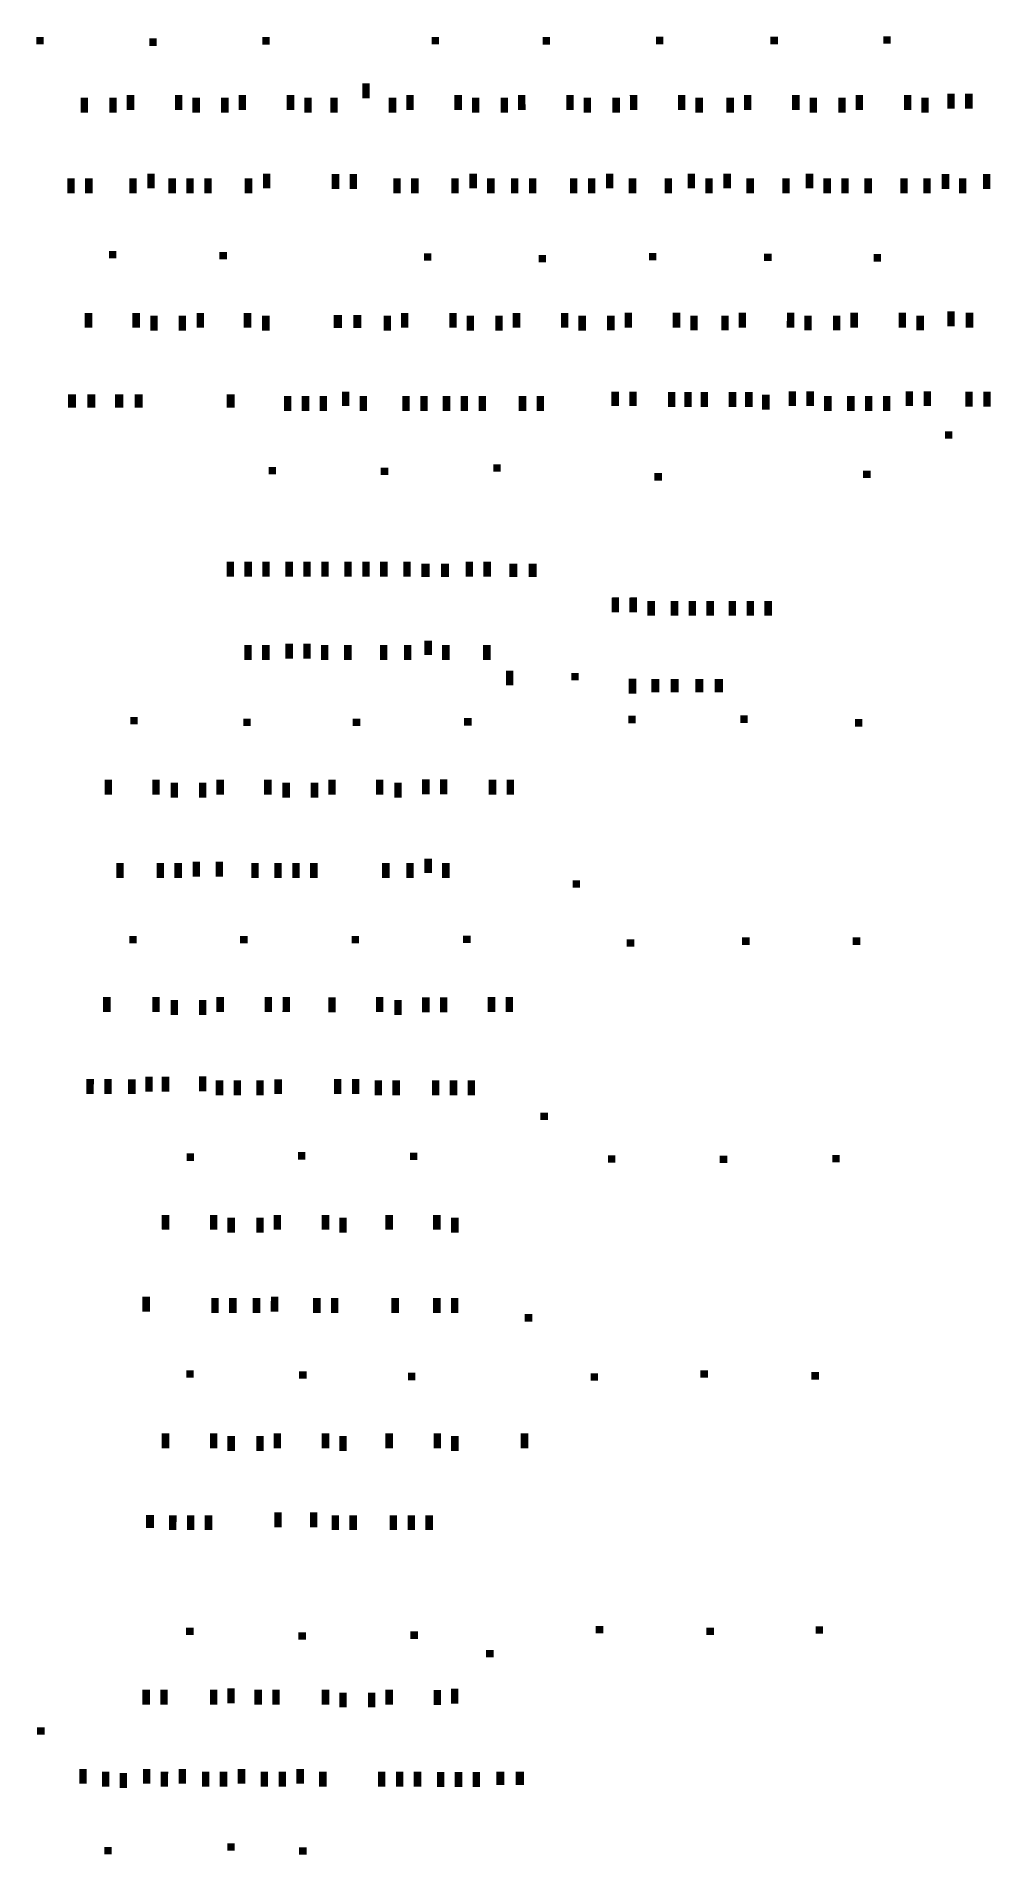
# Model space of a CAD drawing. Extents: x -264757 to 1033689, y 4049843 to 4347093.
# Drawn here: x 905649 to 1033689, y 4069739 to 4313619 of the extents above.
import ezdxf

# ---------------------------------------------------------------- set-up
doc = ezdxf.new("R2010")
doc.units = 0
doc.header["$LTSCALE"] = 1000
doc.header["$MEASUREMENT"] = 0
doc.layers.add('h_mark', color=1, linetype='Continuous')

msp = doc.modelspace()

# ---------------------------------------------------------------- linework, layer by layer
at = {"layer": 'h_mark'}
for points in [[(905649.2, 4313539), (906649.2, 4313539), (905649.2, 4312539), (906649.2, 4312539)], [(920812.6, 4313342.4), (921812.6, 4313342.4), (920812.6, 4312342.4), (921812.6, 4312342.4)], [(935952.8, 4313516.7), (936952.8, 4313516.7), (935952.8, 4312516.7), (936952.8, 4312516.7)], [(958684.3, 4313543.8), (959684.3, 4313543.8), (958684.3, 4312543.8), (959684.3, 4312543.8)], [(973564.8, 4313514.6), (974564.8, 4313514.6), (973564.8, 4312514.6), (974564.8, 4312514.6)], [(988793.1, 4313562.6), (989793.1, 4313562.6), (988793.1, 4312562.6), (989793.1, 4312562.6)], [(1004143.6, 4313562.6), (1005143.6, 4313562.6), (1004143.6, 4312562.6), (1005143.6, 4312562.6)], [(1019268.3, 4313619), (1020268.3, 4313619), (1019268.3, 4312619), (1020268.3, 4312619)], [(915374.1, 4284848.2), (916374.1, 4284848.2), (915374.1, 4283848.2), (916374.1, 4283848.2)], [(930206.6, 4284706.3), (931206.6, 4284706.3), (930206.6, 4283706.3), (931206.6, 4283706.3)], [(957641.4, 4284524.8), (958641.4, 4284524.8), (957641.4, 4283524.8), (958641.4, 4283524.8)], [(973024.7, 4284297), (974024.7, 4284297), (973024.7, 4283297), (974024.7, 4283297)], [(987846.2, 4284582.1), (988846.2, 4284582.1), (987846.2, 4283582.1), (988846.2, 4283582.1)], [(1003298.9, 4284470.8), (1004298.9, 4284470.8), (1003298.9, 4283470.8), (1004298.9, 4283470.8)], [(1017998.4, 4284413.8), (1018998.4, 4284413.8), (1017998.4, 4283413.8), (1018998.4, 4283413.8)], [(1027552.3, 4260650.3), (1028552.3, 4260650.3), (1027552.3, 4259650.3), (1028552.3, 4259650.3)], [(936807.2, 4255877.3), (937807.2, 4255877.3), (936807.2, 4254877.3), (937807.2, 4254877.3)], [(951865.8, 4255764.3), (952865.8, 4255764.3), (951865.8, 4254764.3), (952865.8, 4254764.3)], [(966958, 4256215.9), (967958, 4256215.9), (966958, 4255215.9), (967958, 4255215.9)], [(988578.6, 4255043.3), (989578.6, 4255043.3), (988578.6, 4254043.3), (989578.6, 4254043.3)], [(918261.6, 4222331), (919261.6, 4222331), (918261.6, 4221331), (919261.6, 4221331)], [(933421.6, 4222112.5), (934421.6, 4222112.5), (933421.6, 4221112.5), (934421.6, 4221112.5)], [(948107.9, 4222112.5), (949107.9, 4222112.5), (948107.9, 4221112.5), (949107.9, 4221112.5)], [(963049.3, 4222185.3), (964049.3, 4222185.3), (963049.3, 4221185.3), (964049.3, 4221185.3)], [(918104.1, 4192962.5), (919104.1, 4192962.5), (918104.1, 4191962.5), (919104.1, 4191962.5)], [(932980.5, 4192961.7), (933980.5, 4192961.7), (932980.5, 4191961.7), (933980.5, 4191961.7)], [(947957.5, 4192975.2), (948957.5, 4192975.2), (947957.5, 4191975.2), (948957.5, 4191975.2)], [(962905.4, 4193004.1), (963905.4, 4193004.1), (962905.4, 4192004.1), (963905.4, 4192004.1)], [(925806, 4163787.1), (926806, 4163787.1), (925806, 4162787.1), (926806, 4162787.1)], [(940758.7, 4163961.2), (941758.7, 4163961.2), (940758.7, 4162961.2), (941758.7, 4162961.2)], [(955778.1, 4163903.4), (956778.1, 4163903.4), (955778.1, 4162903.4), (956778.1, 4162903.4)], [(925761.4, 4134700.8), (926761.4, 4134700.8), (925761.4, 4133700.8), (926761.4, 4133700.8)], [(940908.1, 4134570), (941908.1, 4134570), (940908.1, 4133570), (941908.1, 4133570)], [(955513.8, 4134362.9), (956513.8, 4134362.9), (955513.8, 4133362.9), (956513.8, 4133362.9)], [(925744.1, 4100195.4), (926744.1, 4100195.4), (925744.1, 4099195.4), (926744.1, 4099195.4)], [(955840, 4099678), (956840, 4099678), (955840, 4098678), (956840, 4098678)], [(940811.1, 4099573.2), (941811.1, 4099573.2), (940811.1, 4098573.2), (941811.1, 4098573.2)]]:
    msp.add_solid(points, dxfattribs=at)
at = {"layer": 'h_mark', "color": 5}
for points in [[(949377.3, 4307327.3), (950377.3, 4307328.5), (949379.8, 4305327.3), (950379.8, 4305328.5)], [(912585.2, 4305375), (911585.2, 4305375), (912585.2, 4303375), (911585.2, 4303375)], [(915436.2, 4305375), (916436.2, 4305375), (915436.2, 4303375), (916436.2, 4303375)], [(917776.8, 4305749.9), (918776.8, 4305751.2), (917779.2, 4303749.9), (918779.2, 4303751.2)], [(925244.1, 4305749.9), (924244.1, 4305751.2), (925241.6, 4303749.9), (924241.6, 4303751.2)], [(927584.7, 4305375), (926584.7, 4305375), (927584.7, 4303375), (926584.7, 4303375)], [(930436.2, 4305375), (931436.2, 4305375), (930436.2, 4303375), (931436.2, 4303375)], [(932776.8, 4305749.9), (933776.8, 4305751.2), (932779.2, 4303749.9), (933779.2, 4303751.2)], [(940244.1, 4305749.9), (939244.1, 4305751.2), (940241.6, 4303749.9), (939241.6, 4303751.2)], [(942584.7, 4305375), (941584.7, 4305375), (942584.7, 4303375), (941584.7, 4303375)], [(946085.2, 4305375), (945085.2, 4305375), (946085.2, 4303375), (945085.2, 4303375)], [(952936.9, 4305379.6), (953936.9, 4305379.6), (952936.9, 4303379.6), (953936.9, 4303379.6)], [(955277.5, 4305754.5), (956277.5, 4305755.8), (955280, 4303754.5), (956280, 4303755.8)], [(962744.8, 4305754.5), (961744.8, 4305755.8), (962742.4, 4303754.5), (961742.4, 4303755.8)], [(965085.4, 4305379.6), (964085.4, 4305379.6), (965085.4, 4303379.6), (964085.4, 4303379.6)], [(967936.9, 4305379.6), (968936.9, 4305379.6), (967936.9, 4303379.6), (968936.9, 4303379.6)], [(970277.5, 4305754.5), (971277.5, 4305755.8), (970280, 4303754.5), (971280, 4303755.8)], [(977744.8, 4305754.5), (976744.8, 4305755.8), (977742.4, 4303754.5), (976742.4, 4303755.8)], [(980085.4, 4305379.6), (979085.4, 4305379.6), (980085.4, 4303379.6), (979085.4, 4303379.6)], [(982936.9, 4305379.6), (983936.9, 4305379.6), (982936.9, 4303379.6), (983936.9, 4303379.6)], [(985277.5, 4305754.5), (986277.5, 4305755.8), (985280, 4303754.5), (986280, 4303755.8)], [(992744.8, 4305754.5), (991744.8, 4305755.8), (992742.4, 4303754.5), (991742.4, 4303755.8)], [(995085.4, 4305379.6), (994085.4, 4305379.6), (995085.4, 4303379.6), (994085.4, 4303379.6)], [(998236.9, 4305379.6), (999236.9, 4305379.6), (998236.9, 4303379.6), (999236.9, 4303379.6)], [(1000577.5, 4305754.5), (1001577.5, 4305755.8), (1000580, 4303754.5), (1001580, 4303755.8)], [(1008044.8, 4305754.5), (1007044.8, 4305755.8), (1008042.3, 4303754.5), (1007042.3, 4303755.8)], [(1010385.4, 4305379.6), (1009385.4, 4305379.6), (1010385.4, 4303379.6), (1009385.4, 4303379.6)], [(1013236.9, 4305379.6), (1014236.9, 4305379.6), (1013236.9, 4303379.6), (1014236.9, 4303379.6)], [(1015577.5, 4305754.5), (1016577.5, 4305755.8), (1015580, 4303754.5), (1016580, 4303755.8)], [(1023044.8, 4305754.5), (1022044.8, 4305755.8), (1023042.3, 4303754.5), (1022042.3, 4303755.8)], [(1025385.4, 4305379.6), (1024385.4, 4305379.6), (1025385.4, 4303379.6), (1024385.4, 4303379.6)], [(1027859.4, 4303942.1, 0), (1028859.4, 4303942.1, 0), (1027859.4, 4305942.1, 0), (1028859.4, 4305942.1, 0)], [(1030256.1, 4303942.1, 0), (1031256.1, 4303942.1, 0), (1030256.1, 4305942.1, 0), (1031256.1, 4305942.1, 0)], [(921536.9, 4293252.8), (920536.9, 4293252.8), (921536.9, 4295185.8), (920536.9, 4295185.8)], [(937043.6, 4293252.8, 0), (936043.6, 4293252.8, 0), (937043.6, 4295185.8, 0), (936043.6, 4295185.8, 0)], [(945292.4, 4293141, 0), (946292.4, 4293141, 0), (945292.4, 4295141, 0), (946292.4, 4295141, 0)], [(947692.4, 4293141), (948692.4, 4293141), (947692.4, 4295141), (948692.4, 4295141)], [(964754.8, 4293252.8, 0), (963754.8, 4293252.8, 0), (964754.8, 4295185.8, 0), (963754.8, 4295185.8, 0)], [(983084.8, 4293252.8), (982084.8, 4293252.8), (983084.8, 4295185.8), (982084.8, 4295185.8)], [(994034.9, 4293252.8, 0), (993034.9, 4293252.8, 0), (994034.8, 4295185.8, 0), (993034.8, 4295185.8, 0)], [(998834.9, 4293252.8, 0), (997834.9, 4293252.8, 0), (998834.8, 4295185.8, 0), (997834.8, 4295185.8, 0)], [(1009884.8, 4293252.8, 0), (1008884.8, 4293252.8, 0), (1009884.8, 4295185.8, 0), (1008884.8, 4295185.8, 0)], [(1027127.1, 4293145.6, 0), (1028127.1, 4293145.6, 0), (1027127.2, 4295145.6, 0), (1028127.2, 4295145.6, 0)], [(1032658.1, 4293145.6), (1033658.1, 4293145.6), (1032658.1, 4295145.6), (1033658.1, 4295145.6)], [(909792.5, 4294577.1, 0), (910792.5, 4294577.1, 0), (909792.5, 4292577.1, 0), (910792.5, 4292577.1, 0)], [(912192.5, 4294577.1, 0), (913192.5, 4294577.1, 0), (912192.5, 4292577.1, 0), (913192.5, 4292577.1, 0)], [(918107.4, 4294577.1, 0), (919107.4, 4294577.1, 0), (918107.4, 4292577.1, 0), (919107.4, 4292577.1, 0)], [(923373.4, 4294578.2, 0), (924373.4, 4294578.2, 0), (923373.4, 4292578.2, 0), (924373.4, 4292578.2, 0)], [(925773.4, 4294578.2, 0), (926773.4, 4294578.2, 0), (925773.4, 4292578.2, 0), (926773.4, 4292578.2, 0)], [(928173.4, 4294578.2, 0), (929173.4, 4294578.2, 0), (928173.4, 4292578.2, 0), (929173.4, 4292578.2, 0)], [(933614.2, 4294577.1, 0), (934614.2, 4294577.1, 0), (933614.2, 4292577.1, 0), (934614.2, 4292577.1, 0)], [(953528.4, 4294578.2, 0), (954528.4, 4294578.2, 0), (953528.4, 4292578.2, 0), (954528.4, 4292578.2, 0)], [(955928.4, 4294578.2, 0), (956928.4, 4294578.2, 0), (955928.4, 4292578.2, 0), (956928.4, 4292578.2, 0)], [(961325.3, 4294577.1, 0), (962325.3, 4294577.1, 0), (961325.3, 4292577.1, 0), (962325.3, 4292577.1, 0)], [(966125.3, 4294577.1, 0), (967125.3, 4294577.1, 0), (966125.3, 4292577.1, 0), (967125.3, 4292577.1, 0)], [(969330.4, 4294578.2, 0), (970330.4, 4294578.2, 0), (969330.4, 4292578.2, 0), (970330.4, 4292578.2, 0)], [(971730.4, 4294578.2, 0), (972730.4, 4294578.2, 0), (971730.4, 4292578.2, 0), (972730.4, 4292578.2, 0)], [(977255.4, 4294578.2, 0), (978255.4, 4294578.2, 0), (977255.4, 4292578.2, 0), (978255.4, 4292578.2, 0)], [(979655.4, 4294578.2, 0), (980655.4, 4294578.2, 0), (979655.4, 4292578.2, 0), (980655.4, 4292578.2, 0)], [(985130.4, 4294578.2, 0), (986130.4, 4294578.2, 0), (985130.4, 4292578.2, 0), (986130.4, 4292578.2, 0)], [(989930.4, 4294578.2, 0), (990930.4, 4294578.2, 0), (989930.4, 4292578.2, 0), (990930.4, 4292578.2, 0)], [(995405.4, 4294577.1, 0), (996405.4, 4294577.1, 0), (995405.4, 4292577.1, 0), (996405.4, 4292577.1, 0)], [(1000930.4, 4294578.2, 0), (1001930.4, 4294578.2, 0), (1000930.4, 4292578.2, 0), (1001930.4, 4292578.2, 0)], [(1005730.4, 4294578.2, 0), (1006730.4, 4294578.2, 0), (1005730.4, 4292578.2, 0), (1006730.4, 4292578.2, 0)], [(1011255.4, 4294578.2, 0), (1012255.4, 4294578.2, 0), (1011255.4, 4292578.2, 0), (1012255.4, 4292578.2, 0)], [(1013655.4, 4294578.2, 0), (1014655.4, 4294578.2, 0), (1013655.4, 4292578.2, 0), (1014655.4, 4292578.2, 0)], [(1016755.4, 4294578.2, 0), (1017755.4, 4294578.2, 0), (1016755.4, 4292578.2, 0), (1017755.4, 4292578.2, 0)], [(1021555.4, 4294578.2, 0), (1022555.4, 4294578.2, 0), (1021555.4, 4292578.2, 0), (1022555.4, 4292578.2, 0)], [(1024646.4, 4294582.8, 0), (1025646.4, 4294582.8, 0), (1024646.4, 4292582.8, 0), (1025646.4, 4292582.8, 0)], [(1029446.4, 4294582.8, 0), (1030446.4, 4294582.8, 0), (1029446.4, 4292582.8, 0), (1030446.4, 4292582.8, 0)], [(913145.8, 4276532.5), (912145.8, 4276533.8), (913143.3, 4274532.5), (912143.3, 4274533.8)], [(919547.5, 4276532.5), (918547.5, 4276533.8), (919545, 4274532.5), (918545, 4274533.8)], [(920939.4, 4276157.6), (921939.4, 4276157.7), (920939.5, 4274157.6), (921939.5, 4274157.7)], [(924737.7, 4276157.6), (925737.7, 4276157.7), (924737.8, 4274157.6), (925737.8, 4274157.7)], [(928145.8, 4276532.5), (927145.8, 4276533.8), (928143.3, 4274532.5), (927143.3, 4274533.8)], [(933478.4, 4276532.5), (934478.4, 4276533.8), (933480.9, 4274532.5), (934480.9, 4274533.8)], [(935937.9, 4276157.6), (936937.9, 4276157.6), (935937.9, 4274157.6), (936937.9, 4274157.6)], [(945559.8, 4274496.3, 0), (946641.3, 4274496.3, 0), (945559.8, 4276263, 0), (946641.3, 4276263, 0)], [(948159.8, 4274496.3, 0), (949241.3, 4274496.3, 0), (948159.8, 4276263, 0), (949241.3, 4276263, 0)], [(952236.1, 4276158.7), (953236.1, 4276158.7), (952236.1, 4274158.7), (953236.1, 4274158.7)], [(954576.7, 4276533.7), (955576.7, 4276534.9), (954579.2, 4274533.7), (955579.2, 4274534.9)], [(962044.1, 4276533.7), (961044.1, 4276534.9), (962041.6, 4274533.7), (961041.6, 4274534.9)], [(964384.7, 4276158.7), (963384.7, 4276158.8), (964384.6, 4274158.7), (963384.6, 4274158.8)], [(967236.1, 4276158.7), (968236.1, 4276158.8), (967236.1, 4274158.7), (968236.1, 4274158.8)], [(969576.7, 4276533.7), (970576.7, 4276534.9), (969579.2, 4274533.7), (970579.2, 4274534.9)], [(977044.1, 4276533.7), (976044.1, 4276534.9), (977041.6, 4274533.7), (976041.6, 4274534.9)], [(979384.7, 4276158.7), (978384.7, 4276158.8), (979384.6, 4274158.7), (978384.6, 4274158.8)], [(982236.1, 4276175), (983236.1, 4276175), (982236.1, 4274175), (983236.1, 4274175)], [(984576.7, 4276549.9), (985576.7, 4276551.2), (984579.2, 4274549.9), (985579.2, 4274551.2)], [(992044.1, 4276549.9), (991044.1, 4276551.2), (992041.6, 4274549.9), (991041.6, 4274551.2)], [(994384.7, 4276175), (993384.7, 4276175), (994384.6, 4274175), (993384.6, 4274175)], [(997536.1, 4276175), (998536.1, 4276175), (997536.1, 4274175), (998536.1, 4274175)], [(999876.7, 4276549.9), (1000876.7, 4276551.2), (999879.2, 4274549.9), (1000879.2, 4274551.2)], [(1007344.1, 4276549.9), (1006344.1, 4276551.2), (1007341.6, 4274549.9), (1006341.6, 4274551.2)], [(1009684.7, 4276175), (1008684.7, 4276175), (1009684.6, 4274175), (1008684.6, 4274175)], [(1012536.1, 4276175), (1013536.1, 4276175), (1012536.1, 4274175), (1013536.1, 4274175)], [(1014876.7, 4276549.9), (1015876.7, 4276551.2), (1014879.2, 4274549.9), (1015879.2, 4274551.2)], [(1022343, 4276549.9), (1021343, 4276551.2), (1022340.5, 4274549.9), (1021340.5, 4274551.2)], [(1023734.9, 4276175), (1024734.9, 4276175), (1023734.9, 4274175), (1024734.9, 4274175)], [(1027859.4, 4274737.9), (1028859.4, 4274737.9), (1027859.4, 4276737.9), (1028859.4, 4276737.9)], [(1031348.2, 4276549.9), (1030348.2, 4276551.2), (1031345.7, 4274549.9), (1030345.7, 4274551.2)], [(909888.4, 4265587.1, 0), (910969.9, 4265587.1, 0), (909888.4, 4263820.4, 0), (910969.9, 4263820.4, 0)], [(912488.4, 4265587.1, 0), (913569.9, 4265587.1, 0), (912488.4, 4263820.4, 0), (913569.9, 4263820.4, 0)], [(916222.6, 4265587.1, 0), (917304.1, 4265587.1, 0), (916222.6, 4263820.4, 0), (917304.1, 4263820.4, 0)], [(918822.6, 4265587.1, 0), (919904.1, 4265587.1, 0), (918822.6, 4263820.4, 0), (919904.1, 4263820.4, 0)], [(931162.4, 4265587.1, 0), (932243.8, 4265587.1, 0), (931162.4, 4263820.4, 0), (932243.8, 4263820.4, 0)], [(947659.9, 4264037.7), (946659.9, 4264037.7), (947659.9, 4265970.6), (946659.9, 4265970.6)], [(983809.8, 4264037.7, 0), (982809.8, 4264037.7, 0), (983809.8, 4265970.6, 0), (982809.8, 4265970.6, 0)], [(986209.8, 4264037.7, 0), (985209.8, 4264037.7, 0), (986209.8, 4265970.6, 0), (985209.8, 4265970.6, 0)], [(990383.9, 4263898.4), (991383.9, 4263898.4), (990383.9, 4265898.4), (991383.9, 4265898.4)], [(992583.9, 4263898.4), (993583.9, 4263898.4), (992583.9, 4265898.4), (993583.9, 4265898.4)], [(994783.9, 4263898.4), (995783.9, 4263898.4), (994783.9, 4265898.4), (995783.9, 4265898.4)], [(998548.8, 4263898.4, 0), (999548.8, 4263898.4, 0), (998548.8, 4265898.4, 0), (999548.8, 4265898.4, 0)], [(1000748.8, 4263898.4, 0), (1001748.8, 4263898.4, 0), (1000748.8, 4265898.4, 0), (1001748.8, 4265898.4, 0)], [(1003026.9, 4263566.1, 0), (1004026.9, 4263564.9, 0), (1003029.4, 4265566.1, 0), (1004029.4, 4265564.8, 0)], [(1007568.3, 4264053.9), (1006568.3, 4264053.9), (1007568.3, 4265986.9), (1006568.3, 4265986.9)], [(1009968.3, 4264053.9), (1008968.3, 4264053.9), (1009968.3, 4265986.9), (1008968.3, 4265986.9)], [(1023283.9, 4264053.9, 0), (1022283.9, 4264053.9, 0), (1023283.9, 4265986.9, 0), (1022283.9, 4265986.9, 0)], [(1025684.2, 4264053.9), (1024684.2, 4264053.9), (1025684.2, 4265986.9), (1024684.2, 4265986.9)], [(1031288.8, 4263941, 0), (1030288.8, 4263941, 0), (1031288.8, 4265941, 0), (1030288.8, 4265941, 0)], [(1033688.8, 4263941, 0), (1032688.8, 4263941, 0), (1033688.8, 4265941, 0), (1032688.8, 4265941, 0)], [(938855.4, 4265361.9, 0), (939855.4, 4265361.9, 0), (938855.4, 4263361.9, 0), (939855.4, 4263361.9, 0)], [(941255.4, 4265361.9, 0), (942255.4, 4265361.9, 0), (941255.4, 4263361.9, 0), (942255.4, 4263361.9, 0)], [(943655.4, 4265361.9, 0), (944655.4, 4265361.9, 0), (943655.4, 4263361.9, 0), (944655.4, 4263361.9, 0)], [(949030.4, 4265361.9), (950030.4, 4265361.9), (949030.4, 4263361.9), (950030.4, 4263361.9)], [(954755.7, 4265378.2, 0), (955755.7, 4265378.2, 0), (954755.7, 4263378.2, 0), (955755.7, 4263378.2, 0)], [(957155.7, 4265378.2, 0), (958155.7, 4265378.2, 0), (957155.7, 4263378.2, 0), (958155.7, 4263378.2, 0)], [(960182.4, 4265361.9, 0), (961182.4, 4265361.9, 0), (960182.4, 4263361.9, 0), (961182.4, 4263361.9, 0)], [(962582.4, 4265361.9, 0), (963582.4, 4265361.9, 0), (962582.4, 4263361.9, 0), (963582.4, 4263361.9, 0)], [(964982.4, 4265361.9, 0), (965982.4, 4265361.9, 0), (964982.4, 4263361.9, 0), (965982.4, 4263361.9, 0)], [(970374.4, 4265361.9, 0), (971374.4, 4265361.9, 0), (970374.4, 4263361.9, 0), (971374.4, 4263361.9, 0)], [(972774.4, 4265361.9, 0), (973774.4, 4265361.9, 0), (972774.4, 4263361.9, 0), (973774.4, 4263361.9, 0)], [(1011338.8, 4265378.2, 0), (1012338.8, 4265378.2, 0), (1011338.8, 4263378.2, 0), (1012338.8, 4263378.2, 0)], [(1014425.6, 4265378.2, 0), (1015425.6, 4265378.2, 0), (1014425.6, 4263378.2, 0), (1015425.6, 4263378.2, 0)], [(1016825.6, 4265378.2, 0), (1017825.6, 4265378.2, 0), (1016825.6, 4263378.2, 0), (1017825.6, 4263378.2, 0)], [(1019225.6, 4265378.2, 0), (1020225.6, 4265378.2, 0), (1019225.6, 4263378.2, 0), (1020225.6, 4263378.2, 0)], [(931166.7, 4243150.4, 0), (932166.7, 4243151.6, 0), (931169.2, 4241150.4, 0), (932169.2, 4241151.6, 0)], [(933566.7, 4243150.4), (934566.7, 4243151.6), (933569.2, 4241150.4), (934569.2, 4241151.6)], [(935966.7, 4243150.4), (936966.7, 4243151.6), (935969.2, 4241150.4), (936969.2, 4241151.6)], [(939066.7, 4243150.4, 0), (940066.7, 4243151.6, 0), (939069.2, 4241150.4, 0), (940069.2, 4241151.6, 0)], [(941466.7, 4243150.4), (942466.7, 4243151.6), (941469.2, 4241150.4), (942469.2, 4241151.6)], [(943866.7, 4243150.4), (944866.7, 4243151.6), (943869.2, 4241150.4), (944869.2, 4241151.6)], [(946966.7, 4243150.4, 0), (947966.7, 4243151.6, 0), (946969.2, 4241150.4, 0), (947969.2, 4241151.6, 0)], [(949366.7, 4243150.4), (950366.7, 4243151.6), (949369.2, 4241150.4), (950369.2, 4241151.6)], [(951766.7, 4243150.4), (952766.7, 4243151.6), (951769.2, 4241150.4), (952769.2, 4241151.6)], [(954884.3, 4243150.4, 0), (955884.3, 4243151.6, 0), (954886.8, 4241150.4, 0), (955886.8, 4241151.6, 0)], [(957320, 4241113.2, 0), (958401.5, 4241113.2, 0), (957320, 4242879.8, 0), (958401.5, 4242879.8, 0)], [(959920, 4241113.2, 0), (961001.5, 4241113.2, 0), (959920, 4242879.8, 0), (961001.5, 4242879.8, 0)], [(963233.5, 4243150.4), (964233.5, 4243151.6), (963236, 4241150.4), (964236, 4241151.6)], [(965633.5, 4243150.4), (966633.5, 4243151.6), (965636, 4241150.4), (966636, 4241151.6)], [(969102.4, 4241113.2, 0), (970183.9, 4241113.2, 0), (969102.4, 4242879.8, 0), (970183.9, 4242879.8, 0)], [(971702.4, 4241113.2, 0), (972783.9, 4241113.2, 0), (971702.4, 4242879.8, 0), (972783.9, 4242879.8, 0)], [(982826.7, 4238355.2, 0), (983826.7, 4238356.5, 0), (982829.1, 4236355.2, 0), (983829.1, 4236356.5, 0)], [(985226.7, 4238355.2, 0), (986226.7, 4238356.5, 0), (985229.1, 4236355.2, 0), (986229.1, 4236356.5, 0)], [(988634.6, 4237867.4, 0), (987634.6, 4237867.4, 0), (988634.6, 4235934.5, 0), (987634.6, 4235934.5, 0)], [(991763.6, 4237867.2), (990763.6, 4237867.2), (991763.6, 4235934.2), (990763.6, 4235934.3)], [(994163.6, 4237867.2), (993163.6, 4237867.2), (994163.6, 4235934.2), (993163.6, 4235934.3)], [(996563.6, 4237867.2, 0), (995563.6, 4237867.2, 0), (996563.6, 4235934.2, 0), (995563.6, 4235934.3, 0)], [(999535.1, 4237867.4, 0), (998535.1, 4237867.4, 0), (999535.1, 4235934.5, 0), (998535.1, 4235934.5, 0)], [(1001935.1, 4237867.4, 0), (1000935.1, 4237867.4, 0), (1001935.1, 4235934.5, 0), (1000935.1, 4235934.5, 0)], [(1004335.1, 4237867.4, 0), (1003335.1, 4237867.4, 0), (1004335.1, 4235934.5, 0), (1003335.1, 4235934.5, 0)], [(933545.4, 4231978.6, 0), (934545.4, 4231978.6, 0), (933545.4, 4229978.6, 0), (934545.4, 4229978.6, 0)], [(935945.4, 4231978.6, 0), (936945.4, 4231978.6, 0), (935945.4, 4229978.6, 0), (936945.4, 4229978.6, 0)], [(939066.7, 4230166.5, 0), (940066.7, 4230165.3, 0), (939069.2, 4232166.5, 0), (940069.2, 4232165.3, 0)], [(941466.7, 4230166.5, 0), (942466.7, 4230165.3, 0), (941469.2, 4232166.5, 0), (942469.2, 4232165.3, 0)], [(943845.4, 4231978.6, 0), (944845.4, 4231978.6, 0), (943845.4, 4229978.6, 0), (944845.4, 4229978.6, 0)], [(946945.4, 4231978.6, 0), (947945.4, 4231978.6, 0), (946945.4, 4229978.6, 0), (947945.4, 4229978.6, 0)], [(951745.4, 4231978.6, 0), (952745.4, 4231978.6, 0), (951745.4, 4229978.6, 0), (952745.4, 4229978.6, 0)], [(954975.8, 4231978.6, 0), (955975.8, 4231978.6, 0), (954975.8, 4229978.6, 0), (955975.8, 4229978.6, 0)], [(958717.6, 4230654.4, 0), (957717.6, 4230654.4, 0), (958717.6, 4232587.3, 0), (957717.6, 4232587.3, 0)], [(960088.1, 4231978.6, 0), (961088.1, 4231978.6, 0), (960088.1, 4229978.6, 0), (961088.1, 4229978.6, 0)], [(965588.1, 4231978.6, 0), (966588.1, 4231978.6, 0), (965588.1, 4229978.6, 0), (966588.1, 4229978.6, 0)], [(968651.7, 4226561.6), (969651.7, 4226560.3), (968654.1, 4228561.6), (969654.1, 4228560.3)], [(985133.5, 4225460.2), (986133.5, 4225460.2), (985133.6, 4227460.2), (986133.6, 4227460.2)], [(988167.7, 4227408.6, 0), (989249.2, 4227408.6, 0), (988167.7, 4225641.9, 0), (989249.2, 4225641.9, 0)], [(990767.7, 4227408.6, 0), (991849.2, 4227408.6, 0), (990767.7, 4225641.9, 0), (991849.2, 4225641.9, 0)], [(994077.7, 4227409, 0), (995159.2, 4227409, 0), (994077.7, 4225642.4, 0), (995159.2, 4225642.4, 0)], [(996677.7, 4227409, 0), (997759.2, 4227409, 0), (996677.7, 4225642.4, 0), (997759.2, 4225642.4, 0)], [(914809.9, 4213901.2, 0), (915809.9, 4213902.4, 0), (914812.4, 4211901.2, 0), (915812.4, 4211902.4, 0)], [(921209.8, 4213901.2), (922209.8, 4213902.4), (921212.3, 4211901.2), (922212.3, 4211902.4)], [(923669.3, 4213527, 0), (924669.3, 4213527, 0), (923669.3, 4211527, 0), (924669.3, 4211527, 0)], [(927469.4, 4213527, 0), (928469.4, 4213527, 0), (927469.4, 4211527, 0), (928469.4, 4211527, 0)], [(929809.9, 4213901.2), (930809.9, 4213902.4), (929812.4, 4211901.2), (930812.4, 4211902.4)], [(936209.8, 4213901.2, 0), (937209.8, 4213902.4, 0), (936212.3, 4211901.2, 0), (937212.3, 4211902.4, 0)], [(938669.3, 4213526.2, 0), (939669.3, 4213526.2, 0), (938669.3, 4211526.2, 0), (939669.3, 4211526.2, 0)], [(942469.4, 4213525.5, 0), (943469.4, 4213525.5, 0), (942469.4, 4211525.5, 0), (943469.4, 4211525.5, 0)], [(944809.9, 4213901.2), (945809.9, 4213902.4), (944812.4, 4211901.2), (945812.4, 4211902.4)], [(951209.9, 4213901.8, 0), (952209.9, 4213903.1, 0), (951212.4, 4211901.8, 0), (952212.4, 4211903.1, 0)], [(953669.3, 4213526.2, 0), (954669.3, 4213526.2, 0), (953669.3, 4211526.2, 0), (954669.3, 4211526.2, 0)], [(957409.8, 4213948.2, 0), (958409.8, 4213949.5, 0), (957412.3, 4211948.2, 0), (958412.3, 4211949.5, 0)], [(959809.8, 4213948.2), (960809.8, 4213949.5), (959812.3, 4211948.2), (960812.3, 4211949.5)], [(966351.2, 4213930.6, 0), (967351.2, 4213931.9, 0), (966353.7, 4211930.6, 0), (967353.7, 4211931.9, 0)], [(968751.2, 4213930.6, 0), (969751.2, 4213931.9, 0), (968753.7, 4211930.6, 0), (969753.7, 4211931.9, 0)], [(916370.9, 4202731.3, 0), (917370.9, 4202731.3, 0), (916370.9, 4200731.3, 0), (917370.9, 4200731.3, 0)], [(921778.8, 4202731.3, 0), (922778.8, 4202731.3, 0), (921778.8, 4200731.3, 0), (922778.8, 4200731.3, 0)], [(924178.8, 4202730.7, 0), (925178.8, 4202730.7, 0), (924178.8, 4200730.7, 0), (925178.8, 4200730.7, 0)], [(926600.1, 4200918, 0), (927600.1, 4200916.7, 0), (926602.6, 4202918, 0), (927602.6, 4202916.7, 0)], [(929700.1, 4200919.2, 0), (930700.1, 4200918, 0), (929702.6, 4202919.2, 0), (930702.6, 4202918, 0)], [(934478.8, 4202730, 0), (935478.8, 4202730, 0), (934478.8, 4200730, 0), (935478.8, 4200730, 0)], [(937578.8, 4202730, 0), (938578.8, 4202730, 0), (937578.8, 4200730, 0), (938578.8, 4200730, 0)], [(939978.8, 4202730, 0), (940978.8, 4202730, 0), (939978.8, 4200730, 0), (940978.8, 4200730, 0)], [(942378.8, 4202730, 0), (943378.8, 4202730, 0), (942378.8, 4200730, 0), (943378.8, 4200730, 0)], [(952045.8, 4202729.4, 0), (953045.8, 4202729.4, 0), (952045.8, 4200729.4, 0), (953045.8, 4200729.4, 0)], [(955288.1, 4202729.4, 0), (956288.1, 4202729.4, 0), (955288.1, 4200729.4, 0), (956288.1, 4200729.4, 0)], [(958717.6, 4201405.2, 0), (957717.6, 4201405.2, 0), (958717.6, 4203338.1, 0), (957717.6, 4203338.1, 0)], [(960088.1, 4202729.4, 0), (961088.1, 4202729.4, 0), (960088.1, 4200729.4, 0), (961088.1, 4200729.4, 0)], [(914610, 4184749.8), (915610, 4184751.1), (914612.5, 4182749.8), (915612.5, 4182751.1)], [(921209.9, 4184749.9, 0), (922209.9, 4184751.1, 0), (921212.4, 4182749.9, 0), (922212.4, 4182751.1, 0)], [(923669.4, 4184375.7), (924669.4, 4184375.7), (923669.4, 4182375.7), (924669.4, 4182375.7)], [(927469.1, 4184375.7, 0), (928469.1, 4184375.7, 0), (927469.1, 4182375.7, 0), (928469.1, 4182375.7, 0)], [(929809.7, 4184749.9), (930809.7, 4184751.1), (929812.2, 4182749.9), (930812.2, 4182751.1)], [(937277.5, 4184749.9), (936277.5, 4184751.1), (937275, 4182749.9), (936275, 4182751.1)], [(939677.5, 4184749.9, 0), (938677.5, 4184751.1, 0), (939675, 4182749.9, 0), (938675, 4182751.1, 0)], [(944809.3, 4184733.7), (945809.3, 4184735), (944811.8, 4182733.7), (945811.8, 4182735)], [(951209.6, 4184749.9), (952209.6, 4184751.1), (951212.1, 4182749.9), (952212.1, 4182751.1)], [(953669.1, 4184375.6, 0), (954669.1, 4184375.6, 0), (953669.1, 4182375.6, 0), (954669.1, 4182375.6, 0)], [(957409.7, 4184733.8), (958409.7, 4184735.1), (957412.2, 4182733.8), (958412.2, 4182735.1)], [(959809.7, 4184733.8), (960809.7, 4184735.1), (959812.2, 4182733.8), (960812.2, 4182735.1)], [(966209.3, 4184750.5), (967209.3, 4184751.8), (966211.8, 4182750.5), (967211.8, 4182751.8)], [(968609.3, 4184750.5), (969609.3, 4184751.8), (968611.8, 4182750.5), (969611.8, 4182751.8)], [(912359.8, 4171766), (913359.8, 4171764.7), (912362.3, 4173766), (913362.3, 4173764.7)], [(914759.8, 4171766, 0), (915759.8, 4171764.7, 0), (914762.3, 4173766, 0), (915762.3, 4173764.7, 0)], [(917953.3, 4171749.8, 0), (918953.3, 4171748.5, 0), (917955.8, 4173749.8, 0), (918955.8, 4173748.5, 0)], [(920275.2, 4172093.4), (921275.2, 4172093.4), (920275.2, 4174093.4), (921275.2, 4174093.4)], [(922475.2, 4172093.4), (923475.2, 4172093.4), (922475.2, 4174093.4), (923475.2, 4174093.4)], [(927458.8, 4172109.7), (928458.8, 4172109.7), (927458.8, 4174109.7), (928458.8, 4174109.7)], [(929715.3, 4173578.1, 0), (930715.3, 4173578.1, 0), (929715.3, 4171578.1, 0), (930715.3, 4171578.1, 0)], [(932115.3, 4173578.1, 0), (933115.3, 4173578.1, 0), (932115.3, 4171578.1, 0), (933115.3, 4171578.1, 0)], [(935165.3, 4173578.1, 0), (936165.3, 4173578.1, 0), (935165.3, 4171578.1, 0), (936165.3, 4171578.1, 0)], [(937593.2, 4171749.8, 0), (938593.2, 4171748.5, 0), (937595.6, 4173749.8, 0), (938595.6, 4173748.5, 0)], [(945586.7, 4171766.1), (946586.7, 4171764.9), (945589.1, 4173766.1), (946589.1, 4173764.9)], [(947986.7, 4171766.2, 0), (948986.7, 4171764.9, 0), (947989.1, 4173766.2, 0), (948989.1, 4173764.9, 0)], [(951031, 4173578.1, 0), (952031, 4173578.1, 0), (951031, 4171578.1, 0), (952031, 4171578.1, 0)], [(953431, 4173578.1, 0), (954431, 4173578.1, 0), (953431, 4171578.1, 0), (954431, 4171578.1, 0)], [(958715.3, 4173578.1, 0), (959715.3, 4173578.1, 0), (958715.3, 4171578.1, 0), (959715.3, 4171578.1, 0)], [(961115.3, 4173578.1, 0), (962115.3, 4173578.1, 0), (961115.3, 4171578.1, 0), (962115.3, 4171578.1, 0)], [(963515.3, 4173578.1, 0), (964515.3, 4173578.1, 0), (963515.3, 4171578.1, 0), (964515.3, 4171578.1, 0)], [(922482.7, 4155549.9), (923482.7, 4155551.2), (922485.2, 4153549.9), (923485.2, 4153551.2)], [(929950.2, 4155549.9), (928950.2, 4155551.2), (929947.7, 4153549.9), (928947.7, 4153551.2)], [(932290.8, 4155175, 0), (931290.8, 4155175, 0), (932290.8, 4153175, 0), (931290.8, 4153175, 0)], [(935149.5, 4155175.4, 0), (936149.5, 4155175.4, 0), (935149.5, 4153175.4, 0), (936149.5, 4153175.4, 0)], [(937490, 4155550.3), (938490, 4155551.6), (937492.5, 4153550.3), (938492.5, 4153551.6)], [(944950.2, 4155549.9), (943950.2, 4155551.2), (944947.7, 4153549.9), (943947.7, 4153551.2)], [(947290.8, 4155175, 0), (946290.8, 4155175, 0), (947290.8, 4153175, 0), (946290.8, 4153175, 0)], [(952490, 4155549.9), (953490, 4155551.2), (952492.5, 4153549.9), (953492.5, 4153551.2)], [(958882.6, 4155549.9), (959882.6, 4155551.2), (958885.1, 4153549.9), (959885.1, 4153551.2)], [(962290.6, 4155175, 0), (961290.6, 4155175, 0), (962290.6, 4153175, 0), (961290.6, 4153175, 0)], [(919882.8, 4142565.7, 0), (920882.8, 4142564.5, 0), (919885.2, 4144565.7, 0), (920885.2, 4144564.5, 0)], [(929106.4, 4144377.7, 0), (930106.4, 4144377.7, 0), (929106.4, 4142377.7, 0), (930106.4, 4142377.7, 0)], [(931506.4, 4144377.7), (932506.4, 4144377.7), (931506.4, 4142377.7), (932506.4, 4142377.7)], [(934680.3, 4144377.7, 0), (935680.3, 4144377.7, 0), (934680.3, 4142377.7, 0), (935680.3, 4142377.7, 0)], [(937108.2, 4142565.7, 0), (938108.2, 4142564.4, 0), (937110.6, 4144565.7, 0), (938110.6, 4144564.4, 0)], [(942780.3, 4144377.7, 0), (943780.3, 4144377.7, 0), (942780.3, 4142377.7, 0), (943780.3, 4142377.7, 0)], [(945180.3, 4144377.7, 0), (946180.3, 4144377.7, 0), (945180.3, 4142377.7, 0), (946180.3, 4142377.7, 0)], [(953285.6, 4144377.7), (954285.6, 4144377.7), (953285.6, 4142377.7), (954285.6, 4142377.7)], [(958887.7, 4144377.7), (959887.7, 4144377.7), (958887.7, 4142377.7), (959887.7, 4142377.7)], [(961287.7, 4144377.7, 0), (962287.7, 4144377.7, 0), (961287.7, 4142377.7, 0), (962287.7, 4142377.7, 0)], [(922482.6, 4126249.9), (923482.6, 4126251.2), (922485.1, 4124249.9), (923485.1, 4124251.2)], [(929950.3, 4126249.9), (928950.3, 4126251.2), (929947.8, 4124249.9), (928947.8, 4124251.2)], [(932290.8, 4125875, 0), (931290.8, 4125875, 0), (932290.8, 4123875, 0), (931290.8, 4123875, 0)], [(935142.1, 4125875, 0), (936142.1, 4125875, 0), (935142.1, 4123875, 0), (936142.1, 4123875, 0)], [(937482.6, 4126249.9), (938482.6, 4126251.2), (937485.1, 4124249.9), (938485.1, 4124251.2)], [(944950.3, 4126249.9), (943950.3, 4126251.2), (944947.8, 4124249.9), (943947.8, 4124251.2)], [(947290.8, 4125875, 0), (946290.8, 4125875, 0), (947290.8, 4123875, 0), (946290.8, 4123875, 0)], [(952482.6, 4126249.9), (953482.6, 4126251.2), (952485.1, 4124249.9), (953485.1, 4124251.2)], [(959950.3, 4126249.9), (958950.3, 4126251.2), (959947.8, 4124249.9), (958947.8, 4124251.2)], [(962290.8, 4125875, 0), (961290.8, 4125875, 0), (962290.8, 4123875, 0), (961290.8, 4123875, 0)], [(971650.2, 4126249.9), (970650.2, 4126251.2), (971647.7, 4124249.9), (970647.7, 4124251.2)], [(920339.1, 4115303.3, 0), (921420.5, 4115303.3, 0), (920339.1, 4113536.6, 0), (921420.5, 4113536.6, 0)], [(923451.7, 4113266.1, 0), (924451.7, 4113264.9, 0), (923454.1, 4115266.1, 0), (924454.1, 4115264.9, 0)], [(925851.7, 4113266.1), (926851.7, 4113264.9), (925854.1, 4115266.1), (926854.1, 4115264.9)], [(928251.7, 4113266.1), (929251.7, 4113264.9), (928254.1, 4115266.1), (929254.1, 4115264.9)], [(937566.1, 4113641, 0), (938566.1, 4113641, 0), (937566.1, 4115641, 0), (938566.1, 4115641, 0)], [(942366.1, 4113641), (943366.1, 4113641), (942366.1, 4115641), (943366.1, 4115641)], [(945261.1, 4113266.1, 0), (946261.1, 4113264.9, 0), (945263.6, 4115266.1, 0), (946263.6, 4115264.9, 0)], [(947661.1, 4113266.1, 0), (948661.1, 4113264.9, 0), (947663.6, 4115266.1, 0), (948663.6, 4115264.9, 0)], [(953056.4, 4113266.1, 0), (954056.4, 4113264.9, 0), (953058.9, 4115266.1, 0), (954058.9, 4115264.9, 0)], [(955456.4, 4113266.1, 0), (956456.4, 4113264.9, 0), (955458.9, 4115266.1, 0), (956458.9, 4115264.9, 0)], [(957856.4, 4113266.1, 0), (958856.4, 4113264.9, 0), (957858.9, 4115266.1, 0), (958858.9, 4115264.9, 0)], [(919882.6, 4091849.9), (920882.6, 4091851.2), (919885.1, 4089849.9), (920885.1, 4089851.2)], [(922282.6, 4091849.9, 0), (923282.6, 4091851.2, 0), (922285.1, 4089849.9, 0), (923285.1, 4089851.2, 0)], [(929950.7, 4091849.9), (928950.7, 4091851.2), (929948.2, 4089849.9), (928948.2, 4089851.2)], [(931261.9, 4090037.9), (932261.9, 4090037.9), (931261.9, 4092037.9), (932261.9, 4092037.9)], [(934913.7, 4091849.9), (935913.7, 4091851.2), (934916.2, 4089849.9), (935916.2, 4089851.2)], [(937313.7, 4091849.9), (938313.7, 4091851.2), (937316.2, 4089849.9), (938316.2, 4089851.2)], [(944950.7, 4091849.9), (943950.7, 4091851.2), (944948.2, 4089849.9), (943948.2, 4089851.2)], [(947291.3, 4091475, 0), (946291.3, 4091475, 0), (947291.3, 4089475, 0), (946291.3, 4089475, 0)], [(950141.5, 4091475, 0), (951141.5, 4091475, 0), (950141.5, 4089475, 0), (951141.5, 4089475, 0)], [(952482, 4091849.9), (953482, 4091851.2), (952484.5, 4089849.9), (953484.5, 4089851.2)], [(959950.1, 4091799.9, 0), (958950.1, 4091801.2, 0), (959947.6, 4089799.9, 0), (958947.6, 4089801.2, 0)], [(961261.3, 4089987.9, 0), (962261.3, 4089987.9, 0), (961261.3, 4091987.9, 0), (962261.3, 4091987.9, 0)], [(912401.2, 4079241.5), (911401.2, 4079241.5), (912401.2, 4081241.5), (911401.2, 4081241.5)], [(914448, 4078866.6, 0), (915448, 4078865.3, 0), (914450.4, 4080866.6, 0), (915450.4, 4080865.3, 0)], [(916826.6, 4080678.6, 0), (917826.6, 4080678.6, 0), (916826.6, 4078678.6, 0), (917826.6, 4078678.6, 0)], [(920940.8, 4079241.5, 0), (919940.8, 4079241.5, 0), (920940.8, 4081241.5, 0), (919940.8, 4081241.5, 0)], [(922332.7, 4078866.6, 0), (923332.7, 4078865.3, 0), (922335.2, 4080866.6, 0), (923335.2, 4080865.3, 0)], [(925740.8, 4079241.5, 0), (924740.8, 4079241.5, 0), (925740.8, 4081241.5, 0), (924740.8, 4081241.5, 0)], [(927861.9, 4078866.6, 0), (928861.9, 4078865.3, 0), (927864.4, 4080866.6, 0), (928864.4, 4080865.3, 0)], [(930261.9, 4078866.6, 0), (931261.9, 4078865.3, 0), (930264.4, 4080866.6, 0), (931264.4, 4080865.3, 0)], [(933669.9, 4079241.5), (932669.9, 4079241.5), (933669.9, 4081241.5), (932669.9, 4081241.5)], [(935743.1, 4078866.5, 0), (936743.1, 4078865.3, 0), (935745.6, 4080866.5, 0), (936745.6, 4080865.3, 0)], [(938143.1, 4078866.5, 0), (939143.1, 4078865.3, 0), (938145.6, 4080866.5, 0), (939145.6, 4080865.3, 0)], [(941551.1, 4079241.5), (940551.1, 4079241.5), (941551.1, 4081241.5), (940551.1, 4081241.5)], [(943582.7, 4078866.6, 0), (944582.7, 4078865.3, 0), (943585.2, 4080866.6, 0), (944585.2, 4080865.3, 0)], [(951482.7, 4078866.6, 0), (952482.7, 4078865.3, 0), (951485.2, 4080866.6, 0), (952485.2, 4080865.3, 0)], [(953882.7, 4078866.6, 0), (954882.7, 4078865.3, 0), (953885.2, 4080866.6, 0), (954885.2, 4080865.3, 0)], [(956282.7, 4078866.6, 0), (957282.7, 4078865.3, 0), (956285.2, 4080866.6, 0), (957285.2, 4080865.3, 0)], [(959382.7, 4078816.6, 0), (960382.7, 4078815.3, 0), (959385.2, 4080816.6, 0), (960385.2, 4080815.3, 0)], [(961782.7, 4078816.6, 0), (962782.7, 4078815.3, 0), (961785.2, 4080816.6, 0), (962785.2, 4080815.3, 0)], [(964182.7, 4078816.6, 0), (965182.7, 4078815.3, 0), (964185.2, 4080816.6, 0), (965185.2, 4080815.3, 0)], [(967377.5, 4080853.8, 0), (968459, 4080853.8, 0), (967377.5, 4079087.1, 0), (968459, 4079087.1, 0)], [(969977.5, 4080853.8, 0), (971059, 4080853.8, 0), (969977.5, 4079087.1, 0), (971059, 4079087.1, 0)]]:
    msp.add_solid(points, dxfattribs=at)
at = {"layer": 'h_mark', "color": 2}
for points in [[(1016568.7, 4255373.4), (1017568.7, 4255373.4), (1016568.7, 4254373.4), (1017568.7, 4254373.4)], [(985062.5, 4222490.7), (986062.5, 4222490.7), (985062.5, 4221490.7), (986062.5, 4221490.7)], [(1000098.1, 4222541.1), (1001098.1, 4222541.1), (1000098.1, 4221541.1), (1001098.1, 4221541.1)], [(1015486.9, 4222036.8), (1016486.9, 4222036.8), (1015486.9, 4221036.8), (1016486.9, 4221036.8)], [(984859.3, 4192503.5), (985859.3, 4192503.5), (984859.3, 4191503.5), (985859.3, 4191503.5)], [(1000349, 4192755.6), (1001349, 4192755.6), (1000349, 4191755.6), (1001349, 4191755.6)], [(1015182.8, 4192755.6), (1016182.8, 4192755.6), (1015182.8, 4191755.6), (1016182.8, 4191755.6)], [(982330.2, 4163543.3), (983330.2, 4163543.3), (982330.2, 4162543.3), (983330.2, 4162543.3)], [(997337.2, 4163492.9), (998337.2, 4163492.9), (997337.2, 4162492.9), (998337.2, 4162492.9)], [(1012444.9, 4163593.6), (1013444.9, 4163593.6), (1012444.9, 4162593.6), (1013444.9, 4162593.6)], [(980010.3, 4134303.3), (981010.3, 4134303.3), (980010.3, 4133303.3), (981010.3, 4133303.3)], [(994747.3, 4134703.6), (995747.3, 4134703.6), (994747.3, 4133703.6), (995747.3, 4133703.6)], [(1009644.5, 4134463.4), (1010644.5, 4134463.4), (1009644.5, 4133463.4), (1010644.5, 4133463.4)], [(980710.7, 4100423.8), (981710.7, 4100423.8), (980710.7, 4099423.8), (981710.7, 4099423.8)], [(995548.2, 4100199.1), (996548.2, 4100199.1), (995548.2, 4099199.1), (996548.2, 4099199.1)], [(1010205.2, 4100359.2), (1011205.2, 4100359.2), (1010205.2, 4099359.2), (1011205.2, 4099359.2)], [(914772.2, 4070760.4), (915772.2, 4070760.4), (914772.2, 4069760.4), (915772.2, 4069760.4)], [(931252.4, 4071270.8), (932252.4, 4071270.8), (931252.4, 4070270.8), (932252.4, 4070270.8)], [(940901.2, 4070738.8), (941901.2, 4070738.8), (940901.2, 4069738.8), (941901.2, 4069738.8)]]:
    msp.add_solid(points, dxfattribs=at)
at = {"layer": 'h_mark', "color": 3}
for points in [[(977406.4, 4228231.9), (978406.4, 4228231.9), (977406.4, 4227231.9), (978406.4, 4227231.9)], [(977600.6, 4200431.7), (978600.6, 4200431.7), (977600.6, 4199431.7), (978600.6, 4199431.7)], [(973286, 4169265.5), (974286, 4169265.5), (973286, 4168265.5), (974286, 4168265.5)], [(971180.9, 4142234.9), (972180.9, 4142234.9), (971180.9, 4141234.9), (972180.9, 4141234.9)], [(965993.3, 4097196), (966993.3, 4097196), (965993.3, 4096196), (966993.3, 4096196)], [(905748.1, 4086829), (906748.1, 4086829), (905748.1, 4085829), (906748.1, 4085829)]]:
    msp.add_solid(points, dxfattribs=at)

doc.saveas('drawing.dxf')
